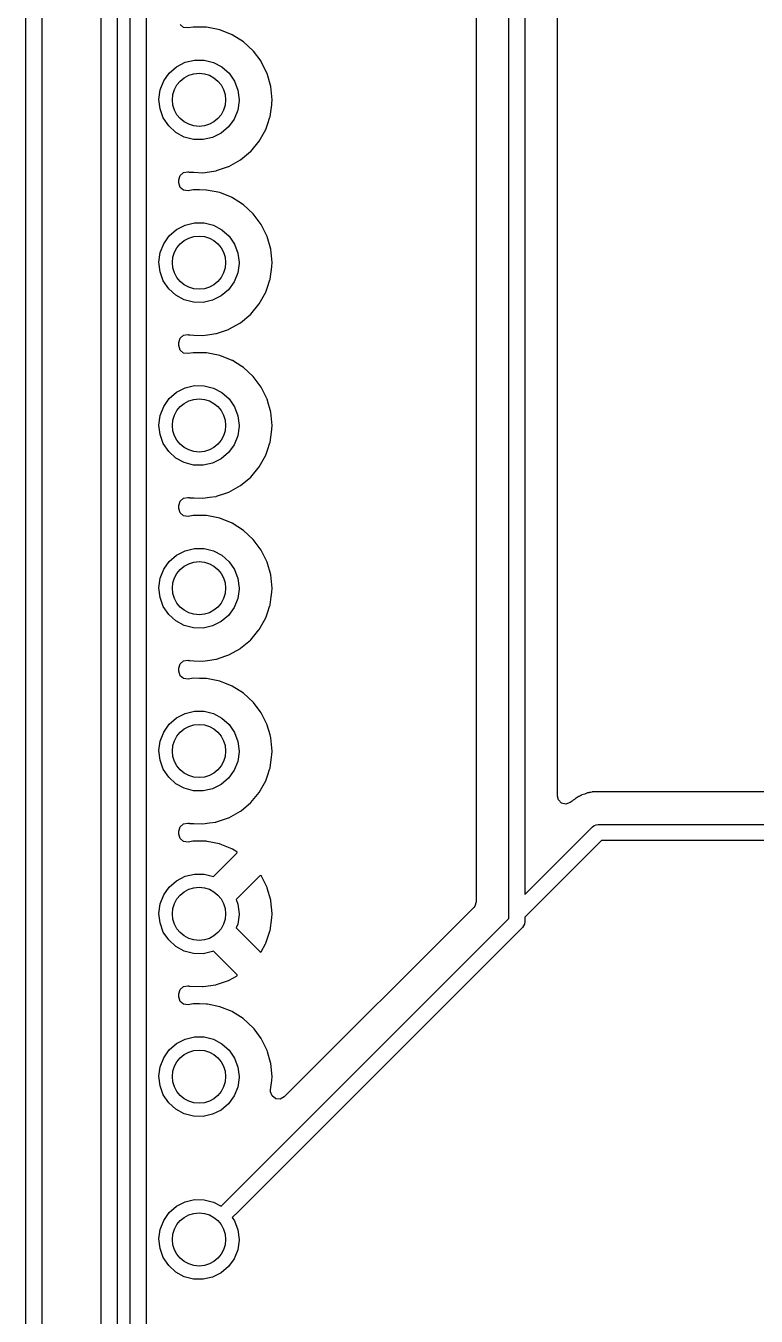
# Model space of a CAD drawing. Extents: x 111.7 to 200.8, y -127.1 to -68.5.
# Drawn here: x 135.86 to 147.24, y -106.61 to -86.48 of the extents above; entities that cross this region are included whole.
import ezdxf

# ---------------------------------------------------------------- set-up
doc = ezdxf.new("R2010")
doc.units = 0
doc.layers.add('BLACK', color=7, linetype='CONTINUOUS')

msp = doc.modelspace()

# ---------------------------------------------------------------- linework, layer by layer
at = {"layer": 'BLACK', "linetype": 'CONTINUOUS'}
for p, q in [((143.635, -75.8495), (143.635, -100.028)), ((143.385, -100.405), (143.385, -75.9012)), ((144.143, -98.4921), (144.143, -75.9282)), ((142.876, -76.1641), (142.876, -100.142)), ((137.032, -109.09), (137.032, -77.05)), ((137.282, -77.05), (137.282, -109.038)), ((135.857, -110.455), (135.857, -81.5589)), ((136.107, -81.5829), (136.107, -110.403)), ((137.482, -107), (137.482, -84.6965)), ((137.732, -84.7483), (137.732, -106.948)), ((138.317, -86.5007), (138.262, -86.4557)), ((138.388, -86.5089), (138.317, -86.5007)), ((138.468, -86.4952), (138.388, -86.5089)), ((138.566, -86.4964), (138.468, -86.4952)), ((138.67, -86.4978), (138.566, -86.4964)), ((138.676, -86.4979), (138.67, -86.4978)), ((138.67, -86.4978), (138.67, -86.4978)), ((138.88, -86.5385), (138.676, -86.4979)), ((139.074, -86.6157), (138.88, -86.5385)), ((139.25, -86.7269), (139.074, -86.6157)), ((139.403, -86.8683), (139.25, -86.7269)), ((139.406, -86.8729), (139.403, -86.8683)), ((139.523, -87.0288), (139.406, -86.8729)), ((139.406, -86.8729), (139.406, -86.8729)), ((138.093, -87.2118), (138.206, -87.1131)), ((138.206, -87.1131), (138.339, -87.0442)), ((138.339, -87.0442), (138.485, -87.0091)), ((138.485, -87.0091), (138.635, -87.0099)), ((138.635, -87.0099), (138.781, -87.0465)), ((138.781, -87.0465), (138.914, -87.1168)), ((138.914, -87.1168), (139.026, -87.2167)), ((139.528, -87.0352), (139.523, -87.0288)), ((139.62, -87.222), (139.528, -87.0352)), ((137.952, -87.4746), (138.006, -87.3347)), ((138.006, -87.3347), (138.093, -87.2118)), ((139.026, -87.2167), (139.111, -87.3404)), ((139.111, -87.3404), (139.164, -87.4809)), ((139.676, -87.4226), (139.62, -87.222)), ((137.932, -87.6235), (137.952, -87.4746)), ((139.164, -87.4809), (139.182, -87.63)), ((139.695, -87.63), (139.676, -87.4226)), ((137.949, -87.7727), (137.932, -87.6235)), ((138, -87.9137), (137.949, -87.7727)), ((139.182, -87.6431), (139.161, -87.7918)), ((139.182, -87.63), (139.182, -87.6431)), ((139.665, -87.89), (139.691, -87.7081)), ((139.691, -87.7081), (139.694, -87.6896)), ((139.694, -87.6896), (139.695, -87.63)), ((138.084, -88.0384), (138, -87.9137)), ((139.105, -87.9311), (139.017, -88.053)), ((139.161, -87.7918), (139.105, -87.9311)), ((139.623, -88.0152), (139.662, -87.9012)), ((139.662, -87.9012), (139.664, -87.8957)), ((139.662, -87.9012), (139.662, -87.9012)), ((139.664, -87.8957), (139.665, -87.89)), ((139.665, -87.89), (139.665, -87.89)), ((138.195, -88.1395), (138.084, -88.0384)), ((138.327, -88.2111), (138.195, -88.1395)), ((138.903, -88.1506), (138.769, -88.218)), ((139.017, -88.053), (138.903, -88.1506)), ((139.495, -88.2748), (139.597, -88.093)), ((139.597, -88.093), (139.623, -88.0152)), ((138.472, -88.2492), (138.327, -88.2111)), ((138.622, -88.2516), (138.472, -88.2492)), ((138.769, -88.218), (138.622, -88.2516)), ((139.362, -88.4349), (139.495, -88.2748)), ((139.02, -88.6699), (139.202, -88.5681)), ((139.202, -88.5681), (139.233, -88.5418)), ((139.233, -88.5418), (139.358, -88.4386)), ((139.358, -88.4386), (139.362, -88.4349)), ((138.261, -88.8102), (138.314, -88.7637)), ((138.314, -88.7637), (138.384, -88.7536)), ((138.384, -88.7536), (138.394, -88.7554)), ((138.394, -88.7554), (138.402, -88.7571)), ((138.402, -88.7571), (138.408, -88.7586)), ((138.408, -88.7586), (138.414, -88.7588)), ((138.414, -88.7588), (138.414, -88.7588)), ((138.414, -88.7588), (138.474, -88.7612)), ((138.474, -88.7612), (138.617, -88.7668)), ((138.617, -88.7668), (138.72, -88.7518)), ((138.72, -88.7518), (138.817, -88.7377)), ((138.817, -88.7377), (138.823, -88.7369)), ((138.817, -88.7377), (138.817, -88.7377)), ((138.823, -88.7369), (138.828, -88.735)), ((138.828, -88.735), (139.015, -88.6718)), ((138.828, -88.735), (138.828, -88.735)), ((139.015, -88.6718), (139.02, -88.6699)), ((138.24, -88.8783), (138.261, -88.8102)), ((138.24, -88.9247), (138.24, -88.8783)), ((138.262, -88.9957), (138.24, -88.9247)), ((138.317, -89.0407), (138.262, -88.9957)), ((138.388, -89.0489), (138.317, -89.0407)), ((138.468, -89.0352), (138.388, -89.0489)), ((138.566, -89.0364), (138.468, -89.0352)), ((138.67, -89.0378), (138.566, -89.0364)), ((138.676, -89.0379), (138.67, -89.0378)), ((138.67, -89.0378), (138.67, -89.0378)), ((138.88, -89.0785), (138.676, -89.0379)), ((139.074, -89.1557), (138.88, -89.0785)), ((139.079, -89.1588), (139.074, -89.1557)), ((139.179, -89.2218), (139.079, -89.1588)), ((139.25, -89.2669), (139.179, -89.2218)), ((139.403, -89.4083), (139.25, -89.2669)), ((138.206, -89.6531), (138.339, -89.5842)), ((138.339, -89.5842), (138.485, -89.5491)), ((138.485, -89.5491), (138.635, -89.5499)), ((138.635, -89.5499), (138.781, -89.5865)), ((138.781, -89.5865), (138.914, -89.6568)), ((139.528, -89.5752), (139.403, -89.4083)), ((139.62, -89.7621), (139.528, -89.5752)), ((138.006, -89.8747), (138.093, -89.7518)), ((138.093, -89.7518), (138.206, -89.6531)), ((138.914, -89.6568), (139.026, -89.7567)), ((139.026, -89.7567), (139.111, -89.8804)), ((139.676, -89.9626), (139.62, -89.7621)), ((137.952, -90.0146), (138.006, -89.8747)), ((139.111, -89.8804), (139.164, -90.0209)), ((139.695, -90.17), (139.676, -89.9626)), ((137.932, -90.1635), (137.952, -90.0146)), ((137.949, -90.3127), (137.932, -90.1635)), ((139.182, -90.1831), (139.161, -90.3318)), ((139.164, -90.0209), (139.182, -90.17)), ((139.182, -90.17), (139.182, -90.1831)), ((139.694, -90.2296), (139.695, -90.17)), ((138, -90.4537), (137.949, -90.3127)), ((139.161, -90.3318), (139.105, -90.4711)), ((139.665, -90.43), (139.693, -90.2333)), ((139.693, -90.2333), (139.694, -90.2296)), ((138.084, -90.5784), (138, -90.4537)), ((138.195, -90.6795), (138.084, -90.5784)), ((139.017, -90.593), (138.903, -90.6906)), ((139.105, -90.4711), (139.017, -90.593)), ((139.597, -90.633), (139.623, -90.5552)), ((139.623, -90.5552), (139.662, -90.4412)), ((139.662, -90.4412), (139.664, -90.4357)), ((139.662, -90.4412), (139.662, -90.4412)), ((139.664, -90.4357), (139.665, -90.43)), ((139.665, -90.43), (139.665, -90.43)), ((138.327, -90.7511), (138.195, -90.6795)), ((138.472, -90.7892), (138.327, -90.7511)), ((138.622, -90.7916), (138.472, -90.7892)), ((138.769, -90.758), (138.622, -90.7916)), ((138.903, -90.6906), (138.769, -90.758)), ((139.495, -90.8148), (139.597, -90.633)), ((139.202, -91.1081), (139.362, -90.9749)), ((139.362, -90.9749), (139.495, -90.8148)), ((139.02, -91.2099), (139.202, -91.1081)), ((138.24, -91.4183), (138.261, -91.3502)), ((138.261, -91.3502), (138.314, -91.3037)), ((138.314, -91.3037), (138.384, -91.2936)), ((138.384, -91.2936), (138.394, -91.2954)), ((138.394, -91.2954), (138.402, -91.2971)), ((138.402, -91.2971), (138.408, -91.2986)), ((138.408, -91.2986), (138.414, -91.2988)), ((138.414, -91.2988), (138.414, -91.2988)), ((138.414, -91.2988), (138.477, -91.3013)), ((138.477, -91.3013), (138.617, -91.3068)), ((138.617, -91.3068), (138.725, -91.291)), ((138.725, -91.291), (138.817, -91.2777)), ((138.817, -91.2777), (138.823, -91.2769)), ((138.817, -91.2777), (138.817, -91.2777)), ((138.823, -91.2769), (138.828, -91.275)), ((138.828, -91.275), (139.015, -91.2118)), ((138.828, -91.275), (138.828, -91.275)), ((139.015, -91.2118), (139.02, -91.2099)), ((138.24, -91.4647), (138.24, -91.4183)), ((138.262, -91.5357), (138.24, -91.4647)), ((138.317, -91.5807), (138.262, -91.5357)), ((138.388, -91.5889), (138.317, -91.5807)), ((138.468, -91.5752), (138.388, -91.5889)), ((138.566, -91.5764), (138.468, -91.5752)), ((138.67, -91.5778), (138.566, -91.5764)), ((138.676, -91.5779), (138.67, -91.5778)), ((138.67, -91.5778), (138.67, -91.5778)), ((138.88, -91.6185), (138.676, -91.5779)), ((139.074, -91.6957), (138.88, -91.6185)), ((139.079, -91.6988), (139.074, -91.6957)), ((139.222, -91.7891), (139.079, -91.6988)), ((139.25, -91.8069), (139.222, -91.7891)), ((139.403, -91.9483), (139.25, -91.8069)), ((139.528, -92.1152), (139.403, -91.9483)), ((138.093, -92.2918), (138.206, -92.1931)), ((138.206, -92.1931), (138.339, -92.1242)), ((138.339, -92.1242), (138.485, -92.0891)), ((138.485, -92.0891), (138.635, -92.0899)), ((138.635, -92.0899), (138.781, -92.1265)), ((138.781, -92.1265), (138.914, -92.1968)), ((138.914, -92.1968), (139.026, -92.2967)), ((139.62, -92.302), (139.528, -92.1152)), ((138.006, -92.4147), (138.093, -92.2918)), ((139.026, -92.2967), (139.111, -92.4204)), ((139.641, -92.3787), (139.62, -92.302)), ((139.656, -92.431), (139.641, -92.3787)), ((137.932, -92.7035), (137.952, -92.5546)), ((137.952, -92.5546), (138.006, -92.4147)), ((139.111, -92.4204), (139.164, -92.5609)), ((139.164, -92.5609), (139.182, -92.71)), ((139.676, -92.5026), (139.656, -92.431)), ((139.695, -92.71), (139.676, -92.5026)), ((137.949, -92.8527), (137.932, -92.7035)), ((139.182, -92.7231), (139.161, -92.8718)), ((139.182, -92.71), (139.182, -92.7231)), ((139.687, -92.8178), (139.694, -92.7696)), ((139.694, -92.7696), (139.695, -92.71)), ((138, -92.9937), (137.949, -92.8527)), ((138.084, -93.1184), (138, -92.9937)), ((139.161, -92.8718), (139.105, -93.0111)), ((139.623, -93.0952), (139.662, -92.9812)), ((139.662, -92.9812), (139.664, -92.9757)), ((139.662, -92.9812), (139.662, -92.9812)), ((139.664, -92.9757), (139.665, -92.97)), ((139.665, -92.97), (139.687, -92.8178)), ((139.665, -92.97), (139.665, -92.97)), ((138.195, -93.2195), (138.084, -93.1184)), ((139.017, -93.133), (138.903, -93.2306)), ((139.105, -93.0111), (139.017, -93.133)), ((139.495, -93.3548), (139.597, -93.173)), ((139.597, -93.173), (139.623, -93.0952)), ((138.327, -93.2911), (138.195, -93.2195)), ((138.472, -93.3292), (138.327, -93.2911)), ((138.622, -93.3316), (138.472, -93.3292)), ((138.769, -93.298), (138.622, -93.3316)), ((138.903, -93.2306), (138.769, -93.298)), ((139.362, -93.5149), (139.495, -93.3548)), ((139.202, -93.6481), (139.362, -93.5149)), ((138.823, -93.8169), (138.828, -93.815)), ((138.828, -93.815), (138.974, -93.7657)), ((138.828, -93.815), (138.828, -93.815)), ((138.974, -93.7657), (139.02, -93.7499)), ((139.02, -93.7499), (139.202, -93.6481)), ((138.24, -93.9583), (138.261, -93.8902)), ((138.24, -94.0047), (138.24, -93.9583)), ((138.262, -94.0757), (138.24, -94.0047)), ((138.261, -93.8902), (138.314, -93.8437)), ((138.314, -93.8437), (138.384, -93.8336)), ((138.384, -93.8336), (138.394, -93.8354)), ((138.394, -93.8354), (138.402, -93.8371)), ((138.402, -93.8371), (138.408, -93.8386)), ((138.408, -93.8386), (138.414, -93.8388)), ((138.414, -93.8388), (138.414, -93.8388)), ((138.414, -93.8388), (138.477, -93.8413)), ((138.477, -93.8413), (138.617, -93.8468)), ((138.617, -93.8468), (138.72, -93.8318)), ((138.72, -93.8318), (138.817, -93.8177)), ((138.817, -93.8177), (138.823, -93.8169)), ((138.817, -93.8177), (138.817, -93.8177)), ((138.317, -94.1207), (138.262, -94.0757)), ((138.388, -94.1289), (138.317, -94.1207)), ((138.468, -94.1152), (138.388, -94.1289)), ((138.566, -94.1164), (138.468, -94.1152)), ((138.67, -94.1178), (138.566, -94.1164)), ((138.676, -94.1179), (138.67, -94.1178)), ((138.67, -94.1178), (138.67, -94.1178)), ((138.88, -94.1585), (138.676, -94.1179)), ((139.074, -94.2357), (138.88, -94.1585)), ((139.25, -94.3469), (139.074, -94.2357)), ((139.403, -94.4883), (139.25, -94.3469)), ((139.528, -94.6552), (139.403, -94.4883)), ((138.093, -94.8318), (138.206, -94.7331)), ((138.206, -94.7331), (138.339, -94.6642)), ((138.339, -94.6642), (138.485, -94.6291)), ((138.485, -94.6291), (138.635, -94.6299)), ((138.635, -94.6299), (138.781, -94.6665)), ((138.781, -94.6665), (138.914, -94.7368)), ((138.914, -94.7368), (139.026, -94.8367)), ((139.62, -94.8421), (139.528, -94.6552)), ((137.952, -95.0946), (138.006, -94.9547)), ((138.006, -94.9547), (138.093, -94.8318)), ((139.026, -94.8367), (139.111, -94.9604)), ((139.111, -94.9604), (139.164, -95.1009)), ((139.676, -95.0426), (139.62, -94.8421)), ((137.932, -95.2435), (137.952, -95.0946)), ((139.164, -95.1009), (139.182, -95.25)), ((139.695, -95.25), (139.676, -95.0426)), ((137.949, -95.3927), (137.932, -95.2435)), ((138, -95.5337), (137.949, -95.3927)), ((139.161, -95.4118), (139.105, -95.5511)), ((139.182, -95.2631), (139.161, -95.4118)), ((139.182, -95.25), (139.182, -95.2631)), ((139.665, -95.51), (139.683, -95.3854)), ((139.683, -95.3854), (139.694, -95.3096)), ((139.694, -95.3096), (139.695, -95.25)), ((138.084, -95.6584), (138, -95.5337)), ((139.105, -95.5511), (139.017, -95.673)), ((139.625, -95.6317), (139.662, -95.5212)), ((139.662, -95.5212), (139.664, -95.5157)), ((139.662, -95.5212), (139.662, -95.5212)), ((139.664, -95.5157), (139.665, -95.51)), ((139.665, -95.51), (139.665, -95.51)), ((138.195, -95.7595), (138.084, -95.6584)), ((138.327, -95.8311), (138.195, -95.7595)), ((138.903, -95.7706), (138.769, -95.838)), ((139.017, -95.673), (138.903, -95.7706)), ((139.495, -95.8948), (139.597, -95.713)), ((139.597, -95.713), (139.625, -95.6317)), ((138.472, -95.8692), (138.327, -95.8311)), ((138.622, -95.8716), (138.472, -95.8692)), ((138.769, -95.838), (138.622, -95.8716)), ((139.362, -96.0549), (139.429, -95.9749)), ((139.429, -95.9749), (139.491, -95.8992)), ((139.491, -95.8992), (139.495, -95.8948)), ((139.02, -96.2899), (139.202, -96.1881)), ((139.202, -96.1881), (139.206, -96.1842)), ((139.206, -96.1842), (139.358, -96.0586)), ((139.358, -96.0586), (139.362, -96.0549)), ((138.24, -96.4983), (138.261, -96.4302)), ((138.261, -96.4302), (138.314, -96.3837)), ((138.314, -96.3837), (138.384, -96.3736)), ((138.384, -96.3736), (138.394, -96.3754)), ((138.394, -96.3754), (138.402, -96.3771)), ((138.402, -96.3771), (138.408, -96.3786)), ((138.408, -96.3786), (138.414, -96.3788)), ((138.414, -96.3788), (138.414, -96.3788)), ((138.414, -96.3788), (138.477, -96.3813)), ((138.477, -96.3813), (138.617, -96.3868)), ((138.617, -96.3868), (138.727, -96.3708)), ((138.727, -96.3708), (138.817, -96.3577)), ((138.817, -96.3577), (138.823, -96.3569)), ((138.817, -96.3577), (138.817, -96.3577)), ((138.823, -96.3569), (138.828, -96.355)), ((138.828, -96.355), (138.975, -96.3053)), ((138.828, -96.355), (138.828, -96.355)), ((138.975, -96.3053), (139.02, -96.2899)), ((138.24, -96.5447), (138.24, -96.4983)), ((138.262, -96.6157), (138.24, -96.5447)), ((138.317, -96.6607), (138.262, -96.6157)), ((138.388, -96.6689), (138.317, -96.6607)), ((138.468, -96.6552), (138.388, -96.6689)), ((138.566, -96.6564), (138.468, -96.6552)), ((138.67, -96.6578), (138.566, -96.6564)), ((138.676, -96.6579), (138.67, -96.6578)), ((138.67, -96.6578), (138.67, -96.6578)), ((138.88, -96.6985), (138.676, -96.6579)), ((139.074, -96.7757), (138.88, -96.6985)), ((139.25, -96.8869), (139.074, -96.7757)), ((139.403, -97.0283), (139.25, -96.8869)), ((139.406, -97.0329), (139.403, -97.0283)), ((139.51, -97.1723), (139.406, -97.0329)), ((139.406, -97.0329), (139.406, -97.0329)), ((138.206, -97.2731), (138.339, -97.2042)), ((138.339, -97.2042), (138.485, -97.1691)), ((138.485, -97.1691), (138.635, -97.1699)), ((138.635, -97.1699), (138.781, -97.2065)), ((138.781, -97.2065), (138.914, -97.2768)), ((139.528, -97.1952), (139.51, -97.1723)), ((139.62, -97.382), (139.528, -97.1952)), ((138.006, -97.4947), (138.093, -97.3718)), ((138.093, -97.3718), (138.206, -97.2731)), ((138.914, -97.2768), (139.026, -97.3767)), ((139.026, -97.3767), (139.111, -97.5004)), ((139.621, -97.3876), (139.62, -97.382)), ((139.664, -97.5398), (139.621, -97.3876)), ((137.932, -97.7835), (137.952, -97.6346)), ((137.952, -97.6346), (138.006, -97.4947)), ((139.111, -97.5004), (139.164, -97.6409)), ((139.676, -97.5826), (139.664, -97.5398)), ((139.695, -97.79), (139.676, -97.5826)), ((137.949, -97.9327), (137.932, -97.7835)), ((139.182, -97.8031), (139.161, -97.9518)), ((139.164, -97.6409), (139.182, -97.79)), ((139.182, -97.79), (139.182, -97.8031)), ((139.694, -97.8496), (139.695, -97.79)), ((138, -98.0737), (137.949, -97.9327)), ((139.161, -97.9518), (139.105, -98.0911)), ((139.665, -98.05), (139.689, -97.8819)), ((139.689, -97.8819), (139.694, -97.8496)), ((138.084, -98.1984), (138, -98.0737)), ((138.195, -98.2995), (138.084, -98.1984)), ((139.017, -98.213), (138.903, -98.3106)), ((139.105, -98.0911), (139.017, -98.213)), ((139.597, -98.253), (139.623, -98.1755)), ((139.623, -98.1755), (139.662, -98.0612)), ((139.662, -98.0612), (139.664, -98.0557)), ((139.662, -98.0612), (139.662, -98.0612)), ((139.664, -98.0557), (139.665, -98.05)), ((139.665, -98.05), (139.665, -98.05)), ((138.327, -98.3711), (138.195, -98.2995)), ((138.472, -98.4092), (138.327, -98.3711)), ((138.622, -98.4116), (138.472, -98.4092)), ((138.769, -98.3781), (138.622, -98.4116)), ((138.903, -98.3106), (138.769, -98.3781)), ((139.362, -98.5949), (139.495, -98.4348)), ((139.495, -98.4348), (139.597, -98.253)), ((144.614, -98.4444), (144.58, -98.4578)), ((144.621, -98.4415), (144.614, -98.4444)), ((144.614, -98.4444), (144.614, -98.4444)), ((144.634, -98.4399), (144.621, -98.4415)), ((144.641, -98.439), (144.634, -98.4399)), ((144.661, -98.435), (144.641, -98.439)), ((144.662, -98.4345), (144.661, -98.435)), ((144.68, -98.4293), (144.662, -98.4345)), ((144.688, -98.4291), (144.68, -98.4293)), ((144.692, -98.4289), (144.688, -98.4291)), ((144.724, -98.4279), (144.692, -98.4289)), ((144.736, -98.427), (144.724, -98.4279)), ((144.74, -98.4265), (144.736, -98.427)), ((144.736, -98.427), (144.736, -98.427)), ((144.736, -98.427), (144.736, -98.427)), ((144.768, -98.4265), (144.74, -98.4265)), ((144.772, -98.4264), (144.768, -98.4265)), ((144.832, -98.4245), (144.772, -98.4264)), ((144.84, -98.4243), (144.832, -98.4245)), ((144.832, -98.4245), (144.832, -98.4245)), ((144.848, -98.426), (144.84, -98.4243)), ((144.859, -98.4265), (144.848, -98.426)), ((148.463, -98.4265), (144.859, -98.4265)), ((139.217, -98.7154), (139.358, -98.5986)), ((139.358, -98.5986), (139.362, -98.5949)), ((144.158, -98.5509), (144.143, -98.4921)), ((144.208, -98.6018), (144.158, -98.5509)), ((144.277, -98.6179), (144.208, -98.6018)), ((144.344, -98.594), (144.277, -98.6179)), ((144.359, -98.5826), (144.344, -98.594)), ((144.374, -98.5698), (144.359, -98.5826)), ((144.389, -98.5555), (144.374, -98.5698)), ((144.408, -98.544), (144.389, -98.5555)), ((144.427, -98.5329), (144.408, -98.544)), ((144.437, -98.5264), (144.427, -98.5329)), ((144.466, -98.5051), (144.437, -98.5264)), ((144.472, -98.5004), (144.466, -98.5051)), ((144.48, -98.4975), (144.472, -98.5004)), ((144.491, -98.493), (144.48, -98.4975)), ((144.48, -98.4975), (144.48, -98.4975)), ((144.509, -98.4843), (144.491, -98.493)), ((144.52, -98.478), (144.509, -98.4843)), ((144.526, -98.474), (144.52, -98.478)), ((144.52, -98.478), (144.52, -98.478)), ((144.569, -98.4616), (144.526, -98.474)), ((144.58, -98.4578), (144.569, -98.4616)), ((138.828, -98.895), (139.015, -98.8318)), ((139.015, -98.8318), (139.02, -98.8299)), ((139.02, -98.8299), (139.202, -98.7281)), ((139.202, -98.7281), (139.217, -98.7154)), ((138.24, -99.0383), (138.261, -98.9702)), ((138.24, -99.0852), (138.24, -99.0383)), ((138.261, -98.9702), (138.314, -98.9237)), ((138.314, -98.9237), (138.384, -98.9136)), ((138.384, -98.9136), (138.394, -98.9154)), ((138.394, -98.9154), (138.402, -98.9171)), ((138.402, -98.9171), (138.408, -98.9186)), ((138.408, -98.9186), (138.414, -98.9188)), ((138.414, -98.9188), (138.414, -98.9188)), ((138.414, -98.9188), (138.477, -98.9213)), ((138.477, -98.9213), (138.617, -98.9268)), ((138.617, -98.9268), (138.722, -98.9115)), ((138.722, -98.9115), (138.817, -98.8977)), ((138.817, -98.8977), (138.823, -98.8969)), ((138.817, -98.8977), (138.817, -98.8977)), ((138.823, -98.8969), (138.828, -98.895)), ((138.828, -98.895), (138.828, -98.895)), ((143.635, -100.028), (144.692, -98.9716)), ((144.692, -98.9716), (144.709, -98.9583)), ((144.709, -98.9583), (144.712, -98.9548)), ((144.712, -98.9548), (144.715, -98.954)), ((144.715, -98.954), (144.72, -98.9501)), ((144.72, -98.9501), (144.75, -98.9437)), ((144.75, -98.9437), (144.78, -98.935)), ((144.78, -98.935), (165.1, -98.935)), ((138.262, -99.1562), (138.24, -99.0852)), ((138.317, -99.2012), (138.262, -99.1562)), ((138.388, -99.2094), (138.317, -99.2012)), ((138.462, -99.1966), (138.388, -99.2094)), ((138.474, -99.1957), (138.462, -99.1966)), ((138.67, -99.1983), (138.474, -99.1957)), ((138.682, -99.1995), (138.67, -99.1983)), ((138.875, -99.2379), (138.682, -99.1995)), ((138.886, -99.2411), (138.875, -99.2379)), ((139.068, -99.314), (138.886, -99.2411)), ((144.832, -99.185), (143.635, -100.382)), ((165.048, -99.185), (144.832, -99.185)), ((138.781, -99.7466), (139.145, -99.3824)), ((139.078, -99.3192), (139.068, -99.314)), ((139.146, -99.3619), (139.078, -99.3192)), ((139.145, -99.3824), (139.152, -99.37)), ((139.152, -99.37), (139.146, -99.3619)), ((138.093, -99.9118), (138.206, -99.8131)), ((138.206, -99.8131), (138.339, -99.7442)), ((138.339, -99.7442), (138.485, -99.7091)), ((138.485, -99.7091), (138.635, -99.7099)), ((138.635, -99.7099), (138.781, -99.7465)), ((138.781, -99.7465), (138.781, -99.7466)), ((139.507, -99.7389), (139.137, -100.109)), ((139.52, -99.7321), (139.507, -99.7389)), ((139.529, -99.7388), (139.52, -99.7321)), ((139.53, -99.7407), (139.529, -99.7388)), ((139.617, -99.917), (139.53, -99.7407)), ((137.952, -100.175), (138.006, -100.035)), ((138.006, -100.035), (138.093, -99.9118)), ((139.621, -99.9278), (139.617, -99.917)), ((139.674, -100.117), (139.621, -99.9278)), ((137.932, -100.323), (137.952, -100.175)), ((139.137, -100.109), (139.164, -100.181)), ((139.164, -100.181), (139.182, -100.33)), ((139.676, -100.128), (139.674, -100.117)), ((139.695, -100.326), (139.676, -100.128)), ((142.84, -100.232), (139.886, -103.185)), ((142.856, -100.211), (142.84, -100.232)), ((142.876, -100.142), (142.856, -100.211)), ((137.949, -100.473), (137.932, -100.323)), ((138.9, -104.89), (143.385, -100.405)), ((139.182, -100.343), (139.161, -100.492)), ((139.182, -100.33), (139.182, -100.343)), ((139.664, -100.59), (139.693, -100.393)), ((139.693, -100.386), (139.695, -100.334)), ((139.693, -100.393), (139.693, -100.386)), ((139.695, -100.334), (139.695, -100.326)), ((143.635, -100.457), (143.632, -100.479)), ((143.635, -100.382), (143.635, -100.457)), ((138, -100.614), (137.949, -100.473)), ((138.084, -100.738), (138, -100.614)), ((139.161, -100.492), (139.137, -100.551)), ((139.137, -100.551), (139.506, -100.919)), ((143.598, -100.545), (139.165, -104.978)), ((139.598, -100.787), (139.662, -100.601)), ((139.662, -100.601), (139.664, -100.59)), ((143.613, -100.518), (143.598, -100.545)), ((143.63, -100.493), (143.613, -100.518)), ((143.631, -100.486), (143.63, -100.493)), ((143.632, -100.484), (143.631, -100.486)), ((143.632, -100.479), (143.632, -100.484)), ((138.195, -100.839), (138.084, -100.738)), ((138.327, -100.911), (138.195, -100.839)), ((139.525, -100.921), (139.594, -100.798)), ((139.594, -100.798), (139.598, -100.787)), ((138.472, -100.949), (138.327, -100.911)), ((138.622, -100.952), (138.472, -100.949)), ((138.769, -100.918), (138.622, -100.952)), ((138.78, -100.912), (138.769, -100.918)), ((139.15, -101.283), (138.78, -100.912)), ((139.506, -100.919), (139.518, -100.926)), ((139.518, -100.926), (139.525, -100.921)), ((138.261, -101.51), (138.314, -101.463)), ((138.314, -101.463), (138.384, -101.453)), ((138.384, -101.453), (138.394, -101.455)), ((138.394, -101.455), (138.403, -101.457)), ((138.403, -101.457), (138.414, -101.458)), ((138.414, -101.458), (138.611, -101.466)), ((138.611, -101.466), (138.622, -101.465)), ((138.622, -101.465), (138.817, -101.437)), ((138.817, -101.437), (138.828, -101.435)), ((138.828, -101.435), (139.014, -101.371)), ((139.014, -101.371), (139.025, -101.367)), ((139.025, -101.367), (139.143, -101.3)), ((139.143, -101.3), (139.153, -101.29)), ((139.153, -101.29), (139.15, -101.283)), ((138.24, -101.578), (138.261, -101.51)), ((138.24, -101.625), (138.24, -101.578)), ((138.262, -101.696), (138.24, -101.625)), ((138.317, -101.741), (138.262, -101.696)), ((138.388, -101.749), (138.317, -101.741)), ((138.468, -101.735), (138.388, -101.749)), ((138.566, -101.736), (138.468, -101.735)), ((138.67, -101.738), (138.566, -101.736)), ((138.676, -101.738), (138.67, -101.738)), ((138.67, -101.738), (138.67, -101.738)), ((138.682, -101.739), (138.676, -101.738)), ((138.69, -101.741), (138.682, -101.739)), ((138.88, -101.779), (138.69, -101.741)), ((139.074, -101.856), (138.88, -101.779)), ((139.079, -101.859), (139.074, -101.856)), ((139.245, -101.964), (139.079, -101.859)), ((139.25, -101.967), (139.245, -101.964)), ((139.403, -102.108), (139.25, -101.967)), ((138.339, -102.284), (138.485, -102.249)), ((138.485, -102.249), (138.635, -102.25)), ((138.635, -102.25), (138.781, -102.287)), ((139.406, -102.113), (139.403, -102.108)), ((139.415, -102.124), (139.406, -102.113)), ((139.406, -102.113), (139.406, -102.113)), ((139.528, -102.275), (139.415, -102.124)), ((138.006, -102.575), (138.093, -102.452)), ((138.093, -102.452), (138.206, -102.353)), ((138.206, -102.353), (138.339, -102.284)), ((138.781, -102.287), (138.914, -102.357)), ((138.914, -102.357), (139.026, -102.457)), ((139.026, -102.457), (139.111, -102.58)), ((139.62, -102.462), (139.528, -102.275)), ((139.626, -102.483), (139.62, -102.462)), ((137.952, -102.715), (138.006, -102.575)), ((139.111, -102.58), (139.164, -102.721)), ((139.672, -102.647), (139.626, -102.483)), ((139.676, -102.663), (139.672, -102.647)), ((139.695, -102.87), (139.676, -102.663)), ((137.932, -102.863), (137.952, -102.715)), ((137.949, -103.013), (137.932, -102.863)), ((139.164, -102.721), (139.182, -102.87)), ((139.182, -102.87), (139.182, -102.883)), ((139.694, -102.93), (139.695, -102.87)), ((138, -103.154), (137.949, -103.013)), ((139.161, -103.032), (139.105, -103.171)), ((139.182, -102.883), (139.161, -103.032)), ((139.672, -103.078), (139.673, -103.075)), ((139.673, -103.075), (139.694, -102.93)), ((138.084, -103.278), (138, -103.154)), ((139.105, -103.171), (139.017, -103.293)), ((139.671, -103.105), (139.672, -103.078)), ((139.696, -103.171), (139.671, -103.105)), ((139.753, -103.214), (139.696, -103.171)), ((139.824, -103.219), (139.753, -103.214)), ((139.886, -103.185), (139.824, -103.219)), ((138.195, -103.379), (138.084, -103.278)), ((138.327, -103.451), (138.195, -103.379)), ((138.472, -103.489), (138.327, -103.451)), ((138.769, -103.458), (138.622, -103.492)), ((138.903, -103.391), (138.769, -103.458)), ((139.017, -103.293), (138.903, -103.391)), ((138.622, -103.492), (138.472, -103.489)), ((138.206, -104.893), (138.339, -104.824)), ((138.339, -104.824), (138.485, -104.789)), ((138.485, -104.789), (138.635, -104.79)), ((138.635, -104.79), (138.781, -104.827)), ((138.781, -104.827), (138.9, -104.89)), ((138.006, -105.115), (138.093, -104.992)), ((138.093, -104.992), (138.206, -104.893)), ((139.165, -104.978), (139.075, -105.069)), ((139.075, -105.069), (139.111, -105.12)), ((137.932, -105.403), (137.952, -105.255)), ((137.952, -105.255), (138.006, -105.115)), ((139.111, -105.12), (139.164, -105.261)), ((139.164, -105.261), (139.182, -105.41)), ((137.949, -105.553), (137.932, -105.403)), ((139.182, -105.423), (139.161, -105.572)), ((139.182, -105.41), (139.182, -105.423)), ((138, -105.694), (137.949, -105.553)), ((139.161, -105.572), (139.105, -105.711)), ((138.084, -105.818), (138, -105.694)), ((138.195, -105.919), (138.084, -105.818)), ((139.017, -105.833), (138.903, -105.931)), ((139.105, -105.711), (139.017, -105.833)), ((138.327, -105.991), (138.195, -105.919)), ((138.472, -106.029), (138.327, -105.991)), ((138.622, -106.032), (138.472, -106.029)), ((138.769, -105.998), (138.622, -106.032)), ((138.903, -105.931), (138.769, -105.998))]:
    msp.add_line(p, q, dxfattribs=at)
at = {"layer": 'BLACK'}
for centre in [(138.557, -87.63), (138.557, -90.17), (138.557, -92.71), (138.557, -95.25), (138.557, -97.79), (138.557, -100.33), (138.557, -102.87), (138.557, -105.41)]:
    msp.add_circle(centre, 0.415, dxfattribs=at)

doc.saveas('drawing.dxf')
